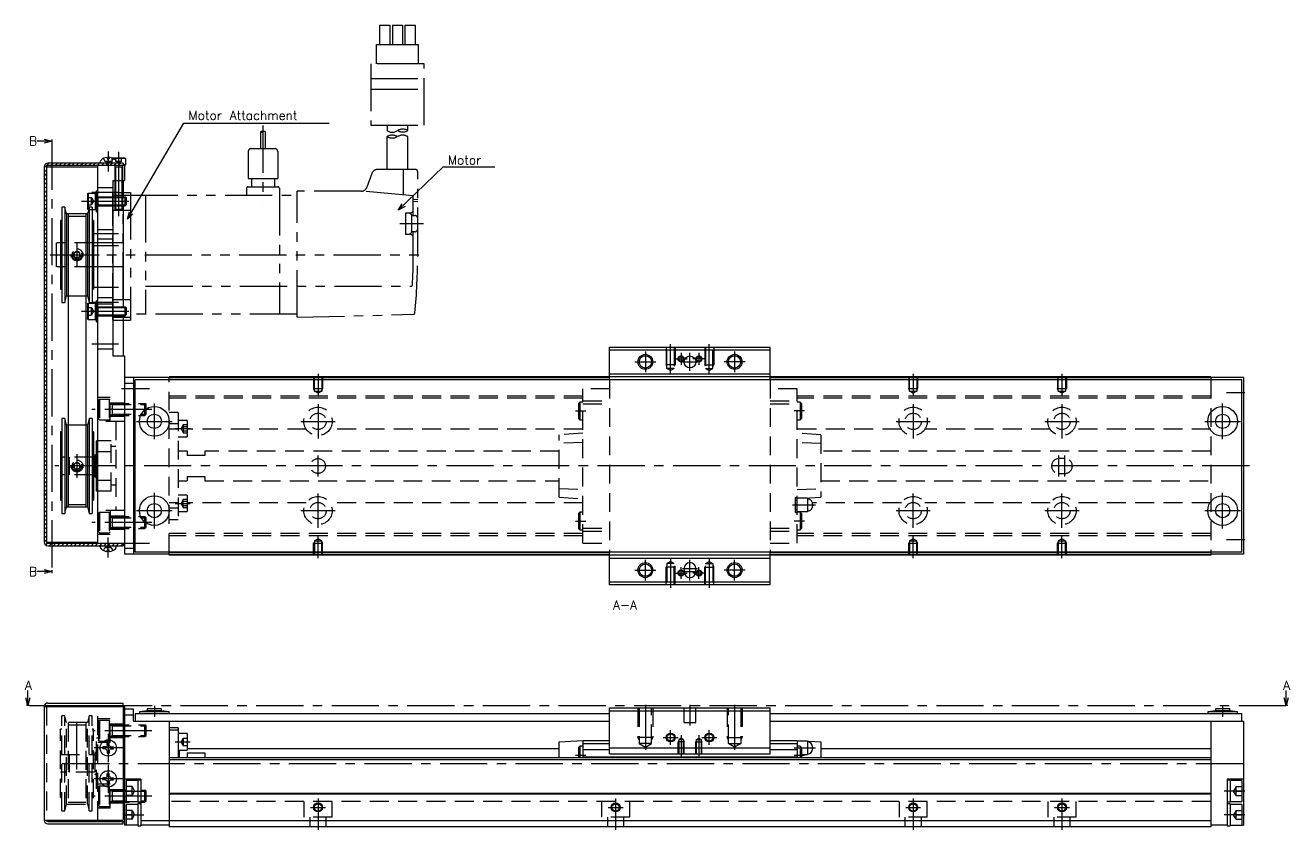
# Model space of a CAD drawing. Extents: x -2 to 671, y -8 to 279.
# Drawn here: x 246.4 to 671.3, y 9 to 279.5 of the extents above; entities that cross this region are included whole.
import ezdxf

# ---------------------------------------------------------------- set-up
doc = ezdxf.new("R2010")
doc.units = 0
doc.header["$LTSCALE"] = 0.5
for name, pattern in [('CENTER', [50.8, 31.75, -6.35, 6.35, -6.35]), ('DASHED', [19.05, 12.7, -6.35]), ('PHANTOM', [63.5, 31.75, -6.35, 6.35, -6.35, 6.35, -6.35])]:
    doc.linetypes.add(name, pattern=pattern)
for name, color, linetype in [('MSM_CENTER', 1, 'CENTER'), ('MSM_CONTINUOUS', 7, 'CONTINUOUS'), ('MSM_DASHED', 4, 'DASHED'), ('MSM_IMAGINARY', 6, 'PHANTOM'), ('MSM_NARROW', 5, 'CONTINUOUS'), ('MSM_PART_NUMBER', 7, 'CONTINUOUS')]:
    doc.layers.add(name, color=color, linetype=linetype)
doc.styles.get("Standard").update_dxf_attribs({"font": 'txt.shx', "height": 3, "bigfont": 'bigfont.shx'})

msp = doc.modelspace()

# ---------------------------------------------------------------- linework, layer by layer
at = {"layer": 'MSM_CENTER'}
for p, q in [((255.26, 240.06), (255.26, 96.3)), ((274.26, 237.06), (274.26, 230.3)), ((277.76, 236.9), (277.76, 215.3)), ((277.76, 223.3), (268.76, 223.3)), ((265.26, 220.3), (282.26, 220.3)), ((277.76, 209.3), (268.76, 209.3)), ((263.76, 206.3), (263.76, 198.3)), ((277.76, 205.3), (268.76, 205.3)), ((256.26, 202.3), (271.26, 202.3)), ((277.76, 191.3), (268.76, 191.3)), ((265.26, 183.3), (282.26, 183.3)), ((277.76, 186.3), (268.76, 186.3)), ((277.76, 172.3), (268.76, 172.3)), ((463.26, 162.39), (463.26, 172.3)), ((476.26, 162.39), (476.26, 172.3)), ((451.26, 166.3), (458.26, 166.3)), ((454.76, 169.8), (454.76, 162.8)), ((464.76, 167.3), (468.76, 167.3)), ((466.76, 169.3), (466.76, 165.3)), ((467.26, 166.3), (472.26, 166.3)), ((469.76, 163.3), (469.76, 169.3)), ((474.76, 167.3), (470.76, 167.3)), ((472.76, 169.3), (472.76, 165.3)), ((488.26, 166.3), (481.26, 166.3)), ((484.76, 169.8), (484.76, 162.8)), ((344.76, 162.3), (344.76, 154.79)), ((544.76, 162.3), (544.76, 154.79)), ((594.76, 162.3), (594.76, 154.79)), ((278.76, 157.3), (288.16, 157.3)), ((650.01, 156), (656.26, 156)), ((288.96, 150.3), (268.76, 150.3)), ((289.76, 140.3), (289.76, 152.3)), ((344.76, 152.05), (344.76, 140.55)), ((431.26, 149.8), (434.76, 149.8)), ((508.26, 149.8), (504.76, 149.8)), ((544.76, 152.05), (544.76, 140.55)), ((594.76, 152.05), (594.76, 140.55)), ((648.76, 140.3), (648.76, 152.3)), ((283.76, 146.3), (295.76, 146.3)), ((339.01, 146.3), (350.51, 146.3)), ((539.01, 146.3), (550.51, 146.3)), ((589.01, 146.3), (600.51, 146.3)), ((642.76, 146.3), (654.76, 146.3)), ((296.76, 143.85), (301.76, 143.85)), ((263.76, 135.3), (263.76, 127.3)), ((344.76, 127.8), (344.76, 134.8)), ((593.76, 127.8), (593.76, 134.8)), ((595.76, 127.8), (595.76, 134.8)), ((657.76, 131.3), (256.26, 131.3)), ((289.76, 110.3), (289.76, 122.3)), ((344.76, 110.55), (344.76, 122.05)), ((544.76, 110.55), (544.76, 122.05)), ((594.76, 110.55), (594.76, 122.05)), ((648.76, 110.3), (648.76, 122.3)), ((283.76, 116.3), (295.76, 116.3)), ((296.76, 118.74), (301.76, 118.74)), ((339.01, 116.3), (350.51, 116.3)), ((504.26, 118.2), (511.96, 118.2)), ((539.01, 116.3), (550.51, 116.3)), ((589.01, 116.3), (600.51, 116.3)), ((642.76, 116.3), (654.76, 116.3)), ((288.96, 112.3), (268.76, 112.3)), ((431.26, 112.8), (434.76, 112.8)), ((508.26, 112.8), (504.76, 112.8)), ((274.26, 100.54), (274.26, 107.3)), ((344.76, 100.3), (344.76, 107.81)), ((544.76, 100.3), (544.76, 107.81)), ((594.76, 100.3), (594.76, 107.81)), ((650.01, 106.6), (656.26, 106.6)), ((278.76, 105.3), (288.16, 105.3)), ((454.76, 92.8), (454.76, 99.8)), ((463.26, 100.21), (463.26, 90.3)), ((469.76, 92.8), (469.76, 99.8)), ((476.26, 100.21), (476.26, 90.3)), ((484.76, 92.8), (484.76, 99.8)), ((451.26, 96.3), (458.26, 96.3)), ((464.76, 95.3), (468.76, 95.3)), ((466.76, 93.3), (466.76, 97.3)), ((467.26, 96.8), (472.26, 96.8)), ((467.26, 95.8), (472.26, 95.8)), ((474.76, 95.3), (470.76, 95.3)), ((472.76, 93.3), (472.76, 97.3)), ((488.26, 96.3), (481.26, 96.3)), ((454.76, 51), (454.76, 35.81)), ((469.76, 51), (469.76, 44)), ((484.76, 51), (484.76, 35.81)), ((247.76, 50.8), (670.12, 50.8)), ((263.76, 29.3), (263.76, 47.05)), ((289.76, 50.6), (289.76, 47)), ((648.76, 50.6), (648.76, 47)), ((463.26, 37.5), (463.26, 42.5)), ((476.26, 37.5), (476.26, 42.5)), ((288.96, 42.3), (268.96, 42.3)), ((274.26, 41.25), (274.26, 31.75)), ((296.76, 38.55), (301.76, 38.55)), ((460.76, 40), (465.76, 40)), ((466.76, 40.76), (466.76, 33.5)), ((472.76, 40.76), (472.76, 33.5)), ((473.76, 40), (478.76, 40)), ((279.01, 36.5), (269.51, 36.5)), ((431.26, 34.1), (434.76, 34.1)), ((504.76, 36.5), (511.96, 36.5)), ((504.76, 34.1), (508.26, 34.1)), ((258.76, 31.3), (657.76, 31.3)), ((274.26, 30.85), (274.26, 21.35)), ((279.01, 26.1), (269.51, 26.1)), ((279.26, 22), (286.26, 22)), ((656.26, 22), (649.26, 22)), ((288.96, 20.3), (268.96, 20.3)), ((344.76, 19.5), (344.76, 9)), ((444.76, 19.5), (444.76, 9)), ((544.76, 19.5), (544.76, 9)), ((594.76, 19.5), (594.76, 9)), ((279.26, 14), (286.26, 14)), ((342.26, 16.5), (347.26, 16.5)), ((442.26, 16.5), (447.26, 16.5)), ((542.26, 16.5), (547.26, 16.5)), ((592.26, 16.5), (597.26, 16.5)), ((656.26, 14), (649.26, 14))]:
    msp.add_line(p, q, dxfattribs=at)
at = {"layer": 'MSM_CONTINUOUS'}
for p, q in [((255.26, 240.56), (250.26, 240.56)), ((252.76, 241.23), (255.26, 240.56)), ((255.26, 240.56), (252.76, 239.89)), ((255.26, 241.06), (255.26, 240.06)), ((273.93, 234.98), (273.95, 234.6)), ((273.95, 234.6), (274.58, 234.6)), ((274.59, 234.98), (274.58, 234.6)), ((275.67, 234.81), (275.76, 234.9)), ((275.76, 234.9), (279.76, 234.9)), ((280.01, 234.65), (275.98, 234.65)), ((279.76, 234.9), (280.01, 234.65)), ((280.01, 234.65), (280.01, 232.55)), ((252.76, 231.9), (252.76, 105.7)), ((253.56, 231.9), (253.56, 105.7)), ((253.56, 231.9), (270.76, 231.9)), ((279.26, 233.1), (253.96, 233.1)), ((279.76, 232.3), (253.96, 232.3)), ((270.76, 105.3), (270.76, 232.3)), ((271.55, 233.5), (271.51, 233.1)), ((276.98, 233.5), (277.01, 233.1)), ((279.26, 233.1), (279.26, 232.3)), ((280.01, 232.55), (279.26, 232.55)), ((279.76, 232.3), (280.01, 232.55)), ((279.76, 232.3), (279.76, 227.3)), ((275.76, 227.3), (275.76, 168.3)), ((275.76, 227.3), (279.76, 227.3)), ((276.46, 227.3), (276.46, 221.8)), ((279.06, 227.3), (279.06, 221.8)), ((279.26, 227.3), (279.26, 221.8)), ((267.26, 222.75), (267.56, 223.05)), ((267.26, 222.75), (267.26, 217.85)), ((267.56, 223.05), (269.96, 223.05)), ((267.56, 223.05), (267.56, 217.55)), ((270.26, 222.75), (269.96, 223.05)), ((269.96, 217.55), (269.96, 223.05)), ((270.26, 216.8), (270.26, 223.8)), ((270.76, 223.8), (270.26, 223.8)), ((275.76, 221.8), (279.99, 221.8)), ((279.99, 218.8), (279.99, 221.8)), ((279.99, 221.8), (280.26, 221.53)), ((280.26, 221.53), (280.26, 219.07)), ((259.66, 218.3), (258.62, 218.3)), ((258.62, 218.3), (258.62, 186.3)), ((260.26, 216.05), (259.66, 218.3)), ((259.66, 218.3), (259.66, 186.3)), ((267.86, 218.3), (267.26, 216.05)), ((267.56, 217.55), (267.26, 217.85)), ((267.56, 217.55), (267.66, 217.55)), ((267.86, 218.3), (267.86, 186.3)), ((268.9, 218.3), (267.86, 218.3)), ((268.9, 218.3), (268.9, 186.3)), ((268.9, 217.55), (269.96, 217.55)), ((270.26, 217.85), (269.96, 217.55)), ((270.26, 216.8), (270.76, 216.8)), ((275.76, 218.8), (279.99, 218.8)), ((276.46, 218.8), (276.46, 217.54)), ((279.06, 217.54), (276.46, 217.54)), ((276.7, 217.3), (276.46, 217.54)), ((278.82, 217.3), (276.7, 217.3)), ((278.82, 217.3), (279.06, 217.54)), ((279.06, 218.8), (279.06, 217.54)), ((279.26, 218.8), (279.26, 184.8)), ((280.26, 219.07), (279.99, 218.8)), ((258.26, 213.8), (258.26, 190.8)), ((258.62, 213.8), (258.26, 213.8)), ((260.26, 216.05), (260.26, 188.55)), ((267.26, 216.05), (260.26, 216.05)), ((260.76, 216.05), (260.76, 117.55)), ((266.76, 216.05), (266.76, 117.55)), ((267.26, 216.05), (267.26, 188.55)), ((269.26, 213.8), (268.9, 213.8)), ((269.26, 213.8), (269.26, 190.8)), ((258.26, 190.8), (258.62, 190.8)), ((259.66, 186.3), (260.26, 188.55)), ((260.26, 188.55), (260.76, 188.55)), ((266.76, 188.55), (267.26, 188.55)), ((267.26, 188.55), (267.86, 186.3)), ((268.9, 190.8), (269.26, 190.8)), ((258.62, 186.3), (259.66, 186.3)), ((267.26, 185.75), (267.56, 186.05)), ((267.26, 185.75), (267.26, 180.85)), ((267.56, 186.05), (267.56, 180.55)), ((267.56, 186.05), (269.96, 186.05)), ((267.86, 186.3), (268.9, 186.3)), ((270.26, 185.75), (269.96, 186.05)), ((269.96, 180.55), (269.96, 186.05)), ((270.76, 186.8), (270.26, 186.8)), ((270.26, 179.8), (270.26, 186.8)), ((275.76, 184.8), (279.99, 184.8)), ((279.99, 181.8), (279.99, 184.8)), ((279.99, 184.8), (280.26, 184.53)), ((280.26, 184.53), (280.26, 182.07)), ((267.56, 180.55), (267.26, 180.85)), ((267.56, 180.55), (269.96, 180.55)), ((270.26, 180.85), (269.96, 180.55)), ((270.26, 179.8), (270.76, 179.8)), ((275.76, 181.8), (279.99, 181.8)), ((279.26, 181.8), (279.26, 168.3)), ((280.26, 182.07), (279.99, 181.8)), ((442.76, 171.3), (496.76, 171.3)), ((442.76, 160.3), (442.76, 171.3)), ((442.76, 170.3), (496.76, 170.3)), ((496.76, 160.3), (496.76, 171.3)), ((275.76, 168.3), (279.76, 168.3)), ((279.76, 168.3), (279.76, 101.6)), ((442.76, 162.3), (496.76, 162.3)), ((294.76, 161), (279.76, 161)), ((282.76, 159), (279.76, 159)), ((282.76, 161), (282.76, 101.6)), ((283.26, 102.3), (283.26, 160.3)), ((655.26, 160.3), (283.26, 160.3)), ((294.76, 160.3), (294.76, 161.3)), ((644.76, 161.3), (294.76, 161.3)), ((442.76, 161.1), (294.76, 161.1)), ((442.76, 160.4), (294.76, 160.4)), ((644.76, 161.1), (496.76, 161.1)), ((644.76, 160.4), (496.76, 160.4)), ((644.76, 161.3), (644.76, 160.3)), ((655.76, 161), (644.76, 161)), ((655.26, 102.3), (655.26, 160.3)), ((655.76, 161), (655.76, 101.6)), ((259.66, 147.3), (258.62, 147.3)), ((258.62, 147.3), (258.62, 115.3)), ((260.26, 145.05), (259.66, 147.3)), ((259.66, 147.3), (259.66, 115.3)), ((260.26, 145.05), (260.26, 117.55)), ((260.76, 145.05), (260.26, 145.05)), ((267.26, 145.05), (266.76, 145.05)), ((267.86, 147.3), (267.26, 145.05)), ((267.26, 145.05), (267.26, 117.55)), ((267.86, 147.3), (267.86, 115.3)), ((268.9, 147.3), (267.86, 147.3)), ((268.9, 147.3), (268.9, 115.3)), ((258.26, 142.8), (258.26, 119.8)), ((258.62, 142.8), (258.26, 142.8)), ((269.26, 142.8), (268.9, 142.8)), ((269.26, 142.8), (269.26, 119.8)), ((270.26, 122.8), (270.26, 139.8)), ((270.76, 139.8), (270.26, 139.8)), ((270.26, 136.12), (270.76, 136.12)), ((269.26, 134.3), (269.76, 134.3)), ((270.26, 135.3), (269.76, 134.8)), ((269.76, 134.8), (269.76, 127.8)), ((269.76, 128.3), (269.26, 128.3)), ((269.76, 127.8), (270.26, 127.3)), ((270.26, 126.48), (270.76, 126.48)), ((258.26, 119.8), (258.62, 119.8)), ((268.9, 119.8), (269.26, 119.8)), ((270.76, 122.8), (270.26, 122.8)), ((258.62, 115.3), (259.66, 115.3)), ((259.66, 115.3), (260.26, 117.55)), ((260.26, 117.55), (267.26, 117.55)), ((267.26, 117.55), (267.86, 115.3)), ((267.86, 115.3), (268.9, 115.3)), ((253.56, 105.7), (270.76, 105.7)), ((253.96, 105.3), (279.76, 105.3)), ((253.96, 104.5), (279.26, 104.5)), ((271.55, 104.1), (271.51, 104.5)), ((273.93, 102.62), (273.95, 103)), ((274.58, 103), (273.95, 103)), ((274.59, 102.62), (274.58, 103)), ((276.98, 104.1), (277.01, 104.5)), ((279.26, 105.3), (279.26, 104.5)), ((282.76, 103.6), (279.76, 103.6)), ((655.26, 102.3), (283.26, 102.3)), ((294.76, 101.3), (294.76, 102.3)), ((442.76, 102.2), (294.76, 102.2)), ((442.76, 91.3), (442.76, 102.3)), ((496.76, 91.3), (496.76, 102.3)), ((644.76, 102.2), (496.76, 102.2)), ((644.76, 102.3), (644.76, 101.3)), ((294.76, 101.6), (279.76, 101.6)), ((442.76, 101.5), (294.76, 101.5)), ((644.76, 101.3), (294.76, 101.3)), ((442.76, 100.3), (496.76, 100.3)), ((644.76, 101.5), (496.76, 101.5)), ((655.76, 101.6), (644.76, 101.6)), ((255.26, 95.8), (250.26, 95.8)), ((252.76, 96.47), (255.26, 95.8)), ((255.26, 95.8), (252.76, 95.13)), ((255.26, 96.3), (255.26, 95.3)), ((467.76, 96.8), (467.76, 95.8)), ((471.76, 95.8), (471.76, 96.8)), ((442.76, 92.3), (496.76, 92.3)), ((496.76, 91.3), (442.76, 91.3)), ((247.26, 50.8), (247.26, 55.8)), ((670.12, 50.8), (670.12, 55.8)), ((247.26, 50.8), (246.59, 53.3)), ((247.93, 53.3), (247.26, 50.8)), ((253.96, 51.6), (279.26, 51.6)), ((279.26, 50.8), (279.26, 51.6)), ((670.12, 50.8), (669.45, 53.3)), ((670.79, 53.3), (670.12, 50.8)), ((247.76, 50.8), (246.76, 50.8)), ((252.76, 50.4), (279.26, 50.4)), ((252.76, 50.4), (252.76, 12.2)), ((253.96, 50.8), (279.76, 50.8)), ((270.76, 50.4), (270.76, 50.8)), ((279.26, 50.4), (279.26, 12.2)), ((279.76, 50.8), (279.76, 10.5)), ((282.76, 49.5), (279.76, 49.5)), ((282.76, 47.5), (279.76, 47.5)), ((282.76, 45.5), (282.76, 49.5)), ((283.26, 48), (283.26, 45.5)), ((442.76, 48), (283.26, 48)), ((287.36, 49), (284.76, 48.6)), ((284.76, 48.6), (284.76, 48)), ((294.76, 48.6), (284.76, 48.6)), ((287.36, 49.6), (287.36, 49)), ((292.16, 49.6), (287.36, 49.6)), ((292.16, 49), (287.36, 49)), ((292.16, 49), (292.16, 49.6)), ((294.76, 48.6), (292.16, 49)), ((294.76, 48), (294.76, 48.6)), ((442.76, 34.5), (442.76, 50)), ((442.76, 50), (496.76, 50)), ((442.76, 49), (496.76, 49)), ((496.76, 34.5), (496.76, 50)), ((655.26, 48), (496.76, 48)), ((646.36, 49), (643.76, 48.6)), ((643.76, 48.6), (643.76, 48)), ((653.76, 48.6), (643.76, 48.6)), ((646.36, 49.6), (646.36, 49)), ((651.16, 49.6), (646.36, 49.6)), ((651.16, 49), (646.36, 49)), ((651.16, 49), (651.16, 49.6)), ((653.76, 48.6), (651.16, 49)), ((653.76, 48), (653.76, 48.6)), ((655.26, 45.5), (655.26, 48)), ((670.62, 50.8), (669.62, 50.8)), ((282.76, 45.5), (442.76, 45.5)), ((294.76, 45.5), (294.76, 10)), ((297.76, 43.3), (294.76, 43.3)), ((297.76, 43.3), (297.76, 33.2)), ((496.76, 45.5), (655.76, 45.5)), ((644.76, 45.5), (644.76, 10)), ((655.76, 45.5), (655.76, 10.5)), ((273.93, 37.42), (273.95, 38.27)), ((274.59, 37.42), (274.58, 38.27)), ((297.76, 42.45), (294.76, 42.45)), ((300.76, 41.3), (297.76, 41.3)), ((300.76, 41.3), (300.76, 35.8)), ((425.76, 38.5), (433.76, 39)), ((425.76, 33.2), (425.76, 38.5)), ((433.76, 39), (442.76, 39)), ((433.76, 39), (433.76, 33.2)), ((496.76, 39), (505.76, 39)), ((505.76, 39), (513.76, 38.5)), ((505.76, 39), (505.76, 33.2)), ((509.21, 38.75), (505.76, 38.75)), ((509.21, 38.75), (509.21, 34.25)), ((513.76, 38.5), (513.76, 33.2)), ((273.34, 36.83), (272.49, 36.82)), ((273.34, 36.17), (272.49, 36.18)), ((273.34, 36.83), (273.74, 37.02)), ((273.34, 36.17), (273.74, 35.98)), ((273.93, 37.42), (273.74, 37.02)), ((273.93, 35.58), (273.74, 35.98)), ((273.93, 35.58), (273.95, 34.73)), ((274.59, 35.58), (274.58, 34.73)), ((274.59, 37.42), (274.78, 37.02)), ((274.59, 35.58), (274.78, 35.98)), ((275.19, 36.83), (274.78, 37.02)), ((275.19, 36.17), (274.78, 35.98)), ((275.19, 36.83), (276.03, 36.82)), ((275.19, 36.17), (276.03, 36.18)), ((297.76, 35.8), (300.76, 35.8)), ((298.26, 33.2), (298.26, 35.8)), ((300.76, 36.3), (425.76, 36.3)), ((300.76, 34.87), (306.76, 34.87)), ((300.76, 34.87), (300.76, 33.2)), ((306.76, 34.87), (306.76, 33.2)), ((432.76, 37.1), (432.26, 36.6)), ((432.26, 36.6), (432.26, 33.2)), ((433.76, 37.1), (432.76, 37.1)), ((432.76, 37.1), (432.76, 33.2)), ((433.76, 38), (442.76, 38)), ((433.76, 36), (442.76, 36)), ((442.76, 36.5), (496.76, 36.5)), ((442.76, 34.5), (496.76, 34.5)), ((496.76, 38), (505.76, 38)), ((496.76, 36), (505.76, 36)), ((506.76, 37.1), (505.76, 37.1)), ((507.26, 36.6), (506.76, 37.1)), ((506.76, 37.1), (506.76, 33.2)), ((507.26, 36.6), (507.26, 33.2)), ((507.26, 34.25), (509.21, 34.25)), ((510.96, 36.8), (510.96, 36.2)), ((513.76, 36.3), (644.76, 36.3)), ((644.76, 33.2), (294.76, 33.2)), ((644.76, 32.5), (294.76, 32.5)), ((433.76, 33.5), (505.76, 33.5)), ((273.34, 26.43), (272.49, 26.42)), ((273.34, 25.77), (272.49, 25.78)), ((273.34, 26.43), (273.74, 26.62)), ((273.34, 25.77), (273.74, 25.58)), ((273.93, 27.02), (273.74, 26.62)), ((273.93, 25.18), (273.74, 25.58)), ((273.93, 27.02), (273.95, 27.87)), ((274.59, 27.02), (274.58, 27.87)), ((274.59, 27.02), (274.78, 26.62)), ((274.59, 25.18), (274.78, 25.58)), ((275.19, 26.43), (274.78, 26.62)), ((275.19, 25.77), (274.78, 25.58)), ((275.19, 26.43), (276.03, 26.42)), ((275.19, 25.77), (276.03, 25.78)), ((285.26, 26), (279.76, 26)), ((284.26, 25.5), (280.26, 25.5)), ((280.26, 25.5), (280.26, 18.5)), ((285.26, 25.65), (284.26, 25.65)), ((284.26, 25.65), (284.26, 18.35)), ((285.26, 26), (285.26, 10.35)), ((655.76, 26), (650.26, 26)), ((650.26, 26), (650.26, 10.35)), ((651.26, 25.65), (650.26, 25.65)), ((651.26, 25.65), (651.26, 18.35)), ((655.26, 25.5), (651.26, 25.5)), ((655.26, 25.5), (655.26, 18.5)), ((273.93, 25.18), (273.95, 24.33)), ((274.59, 25.18), (274.58, 24.33)), ((280.26, 18.5), (284.26, 18.5)), ((284.26, 17.5), (280.26, 17.5)), ((280.26, 17.5), (280.26, 10.5)), ((284.26, 18.35), (285.26, 18.35)), ((285.26, 17.65), (284.26, 17.65)), ((284.26, 17.65), (284.26, 10.35)), ((644.76, 21.2), (294.76, 21.2)), ((644.76, 21), (294.76, 21)), ((650.26, 18.35), (651.26, 18.35)), ((651.26, 17.65), (650.26, 17.65)), ((651.26, 18.5), (655.26, 18.5)), ((651.26, 17.65), (651.26, 10.35)), ((655.26, 17.5), (651.26, 17.5)), ((655.26, 17.5), (655.26, 10.5)), ((252.76, 12.2), (279.26, 12.2)), ((253.96, 11.8), (279.76, 11.8)), ((253.96, 11), (279.26, 11)), ((270.76, 11.8), (270.76, 12.2)), ((279.26, 11), (279.26, 11.8)), ((284.26, 10.5), (279.76, 10.5)), ((284.26, 10.35), (285.26, 10.35)), ((644.76, 12), (285.26, 12)), ((294.76, 10.5), (285.26, 10.5)), ((644.76, 10), (294.76, 10)), ((650.26, 10.5), (644.76, 10.5)), ((650.26, 10.35), (651.26, 10.35)), ((651.26, 10.5), (655.76, 10.5))]:
    msp.add_line(p, q, dxfattribs=at)
for centre, radius in [((454.76, 166.3), 2.07), ((469.76, 166.3), 2), ((484.76, 166.3), 2.07), ((289.76, 146.3), 5), ((648.76, 146.3), 5), ((289.76, 146.3), 2.4), ((648.76, 146.3), 2.4), ((289.76, 116.3), 5), ((648.76, 116.3), 5), ((289.76, 116.3), 2.4), ((648.76, 116.3), 2.4), ((454.76, 96.3), 2.07), ((484.76, 96.3), 2.07), ((274.26, 36.5), 2.75), ((463.26, 40), 1.23), ((476.26, 40), 1.23), ((274.26, 26.1), 2.75), ((344.76, 16.5), 1.23), ((444.76, 16.5), 1.23), ((544.76, 16.5), 1.23), ((594.76, 16.5), 1.23)]:
    msp.add_circle(centre, radius, dxfattribs=at)
for centre, radius, start, end in [((272.54, 233.42), 1, 133.4267, 175), ((274.26, 231.6), 3.5, 98.5396, 133.4267), ((273.73, 234.78), 0.284, 44.1872, 87.0617), ((274.8, 234.78), 0.284, 92.9383, 135.8128), ((274.26, 231.6), 3.5, 46.5733, 81.4604), ((275.98, 233.42), 1, 5, 46.5733), ((253.96, 231.9), 1.2, 90, 180), ((253.96, 231.9), 0.4, 90, 180), ((253.96, 105.7), 1.2, 180, 270), ((253.96, 105.7), 0.4, 180, 270), ((272.54, 104.18), 1, 185, 226.5733), ((274.26, 106), 3.5, 226.5733, 261.4604), ((273.73, 102.82), 0.284, 272.9383, 315.8128), ((274.8, 102.82), 0.284, 224.1872, 267.0617), ((274.26, 106), 3.5, 278.5396, 313.4267), ((275.98, 104.18), 1, 313.4267, 355), ((469.76, 96.8), 2, 0, 180), ((469.76, 95.8), 2, 180, 0), ((253.96, 50.4), 1.2, 90, 180), ((253.96, 50.4), 0.4, 90, 180), ((274.26, 36.5), 1.8, 79.8876, 100.1124), ((509.21, 36.8), 1.75, 0, 90), ((274.26, 36.5), 1.8, 169.8876, 190.1124), ((274.26, 36.5), 1.8, 259.8876, 280.1124), ((274.26, 36.5), 1.8, 349.8876, 10.1124), ((509.21, 36.2), 1.75, 270, 0), ((274.26, 26.1), 1.8, 169.8876, 190.1124), ((274.26, 26.1), 1.8, 79.8876, 100.1124), ((274.26, 26.1), 1.8, 349.8876, 10.1124), ((274.26, 26.1), 1.8, 259.8876, 280.1124), ((253.96, 12.2), 1.2, 180, 270), ((253.96, 12.2), 0.4, 180, 270)]:
    msp.add_arc(centre, radius, start, end, dxfattribs=at)
at = {"layer": 'MSM_DASHED'}
for p, q in [((272.65, 234.71), (273.12, 233.77)), ((274.26, 233.17), (273.12, 233.77)), ((273.12, 233.77), (275.41, 233.77)), ((274.26, 233.17), (275.41, 233.77)), ((275.87, 234.71), (275.41, 233.77)), ((275.51, 234.65), (275.67, 234.81)), ((275.51, 234.65), (275.51, 233.1)), ((275.98, 234.65), (275.51, 234.65)), ((276.76, 233.8), (276.76, 234.9)), ((276.76, 233.8), (278.76, 233.8)), ((277.76, 233.22), (276.76, 233.8)), ((277.76, 234.9), (277.76, 233.8)), ((278.76, 233.8), (277.76, 233.22)), ((278.76, 233.8), (278.76, 234.9)), ((276.46, 232.2), (276.46, 227.3)), ((279.06, 231.81), (276.46, 231.81)), ((276.7, 231.81), (276.7, 227.3)), ((278.82, 231.81), (278.82, 227.3)), ((279.06, 232.2), (279.06, 227.3)), ((267.26, 221.55), (268.56, 221.55)), ((268.56, 221.55), (268.56, 219.05)), ((268.56, 221.55), (269.28, 220.3)), ((270.76, 224.9), (275.76, 224.9)), ((270.76, 221.8), (275.76, 221.8)), ((270.76, 221.55), (270.8, 221.53)), ((270.8, 221.8), (270.8, 218.8)), ((270.8, 221.53), (275.76, 221.53)), ((267.26, 220.3), (268.56, 220.3)), ((267.26, 219.05), (268.56, 219.05)), ((267.66, 217.55), (268.9, 217.55)), ((269.28, 220.3), (268.56, 219.05)), ((270.76, 219.05), (270.8, 219.07)), ((270.76, 218.8), (275.76, 218.8)), ((270.8, 219.07), (275.76, 219.07)), ((260.76, 215.29), (266.76, 215.29)), ((270.76, 210.8), (275.76, 210.8)), ((269.26, 206.3), (258.26, 206.3)), ((270.76, 207.7), (275.76, 207.7)), ((263.76, 203.45), (262.76, 202.88)), ((262.76, 202.88), (262.76, 201.72)), ((262.76, 201.72), (263.76, 201.15)), ((264.76, 202.88), (263.76, 203.45)), ((263.76, 201.15), (264.76, 201.72)), ((264.76, 201.72), (264.76, 202.88)), ((269.26, 198.3), (258.26, 198.3)), ((260.76, 188.55), (266.76, 188.55)), ((270.76, 187.9), (275.76, 187.9)), ((267.26, 184.55), (268.56, 184.55)), ((267.26, 183.3), (268.56, 183.3)), ((268.56, 184.55), (268.56, 182.05)), ((268.56, 184.55), (269.28, 183.3)), ((269.28, 183.3), (268.56, 182.05)), ((270.76, 185.8), (275.76, 185.8)), ((270.76, 184.8), (275.76, 184.8)), ((270.76, 184.55), (270.8, 184.53)), ((270.8, 184.8), (270.8, 181.8)), ((270.8, 184.53), (275.76, 184.53)), ((267.26, 182.05), (268.56, 182.05)), ((270.76, 182.05), (270.8, 182.07)), ((270.76, 181.8), (275.76, 181.8)), ((270.8, 182.07), (275.76, 182.07)), ((270.76, 170.7), (275.76, 170.7)), ((461.76, 171.3), (461.76, 165.3)), ((462.03, 164.1), (462.03, 171.3)), ((464.49, 171.3), (464.49, 164.1)), ((464.76, 171.3), (464.76, 165.3)), ((474.76, 171.3), (474.76, 165.3)), ((475.03, 171.3), (475.03, 164.1)), ((477.49, 164.1), (477.49, 171.3)), ((477.76, 171.3), (477.76, 165.3)), ((464.76, 165.3), (461.76, 165.3)), ((462.03, 164.83), (461.76, 165.3)), ((464.49, 164.1), (462.03, 164.1)), ((463.26, 163.39), (462.03, 164.1)), ((464.49, 164.1), (463.26, 163.39)), ((464.49, 164.83), (464.76, 165.3)), ((474.76, 165.3), (477.76, 165.3)), ((475.03, 164.83), (474.76, 165.3)), ((475.03, 164.1), (477.49, 164.1)), ((475.03, 164.1), (476.26, 163.39)), ((476.26, 163.39), (477.49, 164.1)), ((477.49, 164.83), (477.76, 165.3)), ((294.76, 102.3), (294.76, 160.3)), ((343.26, 161.3), (343.26, 157.3)), ((343.53, 156.83), (343.26, 157.3)), ((343.26, 157.3), (346.26, 157.3)), ((343.53, 156.5), (343.53, 161.3)), ((345.99, 161.3), (345.99, 156.5)), ((345.99, 156.83), (346.26, 157.3)), ((346.26, 161.3), (346.26, 157.3)), ((442.76, 160.3), (442.76, 102.3)), ((496.76, 160.3), (496.76, 102.3)), ((543.26, 161.3), (543.26, 157.3)), ((543.53, 156.83), (543.26, 157.3)), ((543.26, 157.3), (546.26, 157.3)), ((543.53, 156.5), (543.53, 161.3)), ((545.99, 161.3), (545.99, 156.5)), ((545.99, 156.83), (546.26, 157.3)), ((546.26, 161.3), (546.26, 157.3)), ((593.26, 161.3), (593.26, 157.3)), ((593.53, 156.83), (593.26, 157.3)), ((593.26, 157.3), (596.26, 157.3)), ((593.53, 156.5), (593.53, 161.3)), ((595.99, 161.3), (595.99, 156.5)), ((595.99, 156.83), (596.26, 157.3)), ((596.26, 161.3), (596.26, 157.3)), ((644.76, 160.3), (644.76, 102.3)), ((274.96, 154.3), (270.76, 154.3)), ((270.96, 153.4), (271.36, 153.8)), ((270.96, 153.4), (270.96, 147.2)), ((271.36, 153.8), (271.36, 146.8)), ((271.36, 153.8), (274.56, 153.8)), ((274.56, 153.8), (274.56, 146.8)), ((274.96, 153.4), (274.56, 153.8)), ((274.96, 146.3), (274.96, 154.3)), ((433.76, 154.75), (294.76, 154.75)), ((433.76, 154.05), (294.76, 154.05)), ((343.53, 156.5), (345.99, 156.5)), ((344.76, 155.79), (343.53, 156.5)), ((345.99, 156.5), (344.76, 155.79)), ((442.76, 157.2), (433.76, 157.2)), ((433.76, 105.4), (433.76, 157.2)), ((433.76, 153.25), (442.76, 153.25)), ((505.76, 157.2), (496.76, 157.2)), ((496.76, 153.25), (505.76, 153.25)), ((505.76, 105.4), (505.76, 157.2)), ((644.76, 154.75), (505.76, 154.75)), ((644.76, 154.05), (505.76, 154.05)), ((543.53, 156.5), (545.99, 156.5)), ((544.76, 155.79), (543.53, 156.5)), ((545.99, 156.5), (544.76, 155.79)), ((593.53, 156.5), (595.99, 156.5)), ((594.76, 155.79), (593.53, 156.5)), ((595.99, 156.5), (594.76, 155.79)), ((274.96, 152.55), (279.76, 152.55)), ((274.96, 152.3), (286.58, 152.3)), ((274.96, 152.3), (275.62, 151.92)), ((275.62, 152.3), (275.62, 148.3)), ((275.62, 151.92), (286.96, 151.92)), ((286.58, 148.3), (286.58, 152.3)), ((286.96, 151.92), (286.58, 152.3)), ((286.96, 148.68), (286.96, 151.92)), ((297.76, 149.3), (294.76, 149.3)), ((297.76, 149.3), (297.76, 113.3)), ((432.76, 152.8), (432.26, 152.3)), ((432.26, 152.3), (432.26, 147.3)), ((432.76, 152.8), (432.76, 146.8)), ((433.76, 152.8), (432.76, 152.8)), ((433.76, 152.25), (442.76, 152.25)), ((496.76, 152.25), (505.76, 152.25)), ((506.76, 152.8), (505.76, 152.8)), ((506.76, 152.8), (506.76, 146.8)), ((507.26, 152.3), (506.76, 152.8)), ((507.26, 152.3), (507.26, 147.3)), ((266.76, 145.05), (260.76, 145.05)), ((279.76, 146.3), (270.76, 146.3)), ((271.36, 146.8), (270.96, 147.2)), ((271.36, 146.8), (274.56, 146.8)), ((274.56, 146.8), (274.96, 147.2)), ((274.96, 148.3), (275.62, 148.68)), ((274.96, 148.3), (286.58, 148.3)), ((274.96, 148.05), (279.76, 148.05)), ((275.62, 148.68), (286.96, 148.68)), ((276.76, 146.3), (276.76, 116.3)), ((286.58, 148.3), (286.96, 148.68)), ((297.76, 145.43), (294.76, 145.43)), ((300.76, 146.6), (297.76, 146.6)), ((299.46, 145.1), (298.74, 143.85)), ((299.46, 145.3), (300.76, 145.3)), ((299.46, 145.3), (299.46, 142.41)), ((299.46, 144.58), (300.76, 144.58)), ((300.76, 146.6), (300.76, 141.1)), ((432.26, 147.3), (432.76, 146.8)), ((432.76, 146.8), (433.76, 146.8)), ((505.76, 146.8), (506.76, 146.8)), ((506.76, 146.8), (507.26, 147.3)), ((297.76, 143.68), (294.76, 143.68)), ((297.76, 141.1), (300.76, 141.1)), ((299.46, 142.6), (298.74, 143.85)), ((299.46, 143.13), (300.76, 143.13)), ((299.46, 142.41), (300.76, 142.41)), ((340.81, 143.66), (300.76, 143.66)), ((433.76, 143.66), (348.71, 143.66)), ((433.76, 142.3), (425.76, 141.77)), ((425.76, 120.83), (425.76, 141.77)), ((540.81, 143.66), (505.76, 143.66)), ((513.76, 141.77), (505.76, 142.3)), ((513.76, 141.77), (513.76, 120.83)), ((590.81, 143.66), (548.71, 143.66)), ((644.76, 143.66), (598.71, 143.66)), ((275.26, 139.8), (270.76, 139.8)), ((270.76, 136.12), (275.26, 136.12)), ((275.26, 122.8), (275.26, 139.8)), ((276.76, 137.8), (275.26, 137.8)), ((300.76, 136.3), (297.76, 136.3)), ((300.76, 136.3), (300.76, 134.8)), ((306.76, 136.3), (306.76, 134.8)), ((425.76, 136.3), (306.76, 136.3)), ((433.76, 139.16), (425.76, 138.9)), ((513.76, 138.9), (505.76, 139.16)), ((644.76, 136.3), (513.76, 136.3)), ((269.26, 134.3), (258.26, 134.3)), ((261.26, 134.3), (260.76, 133.8)), ((261.26, 128.3), (261.26, 134.3)), ((263.76, 132.45), (262.76, 131.88)), ((262.76, 131.88), (262.76, 130.72)), ((264.76, 131.88), (263.76, 132.45)), ((264.76, 130.72), (264.76, 131.88)), ((306.76, 134.8), (300.76, 134.8)), ((595.76, 133.8), (593.76, 133.8)), ((269.26, 128.3), (258.26, 128.3)), ((260.76, 128.8), (261.26, 128.3)), ((262.76, 130.72), (263.76, 130.15)), ((263.76, 130.15), (264.76, 130.72)), ((300.76, 127.8), (306.76, 127.8)), ((300.76, 127.8), (300.76, 126.3)), ((306.76, 127.8), (306.76, 126.3)), ((593.76, 128.8), (595.76, 128.8)), ((270.76, 126.48), (275.26, 126.48)), ((276.76, 124.8), (275.26, 124.8)), ((297.76, 126.3), (300.76, 126.3)), ((306.76, 126.3), (425.76, 126.3)), ((425.76, 123.7), (433.76, 123.44)), ((505.76, 123.44), (513.76, 123.7)), ((513.76, 126.3), (644.76, 126.3)), ((275.26, 122.8), (270.76, 122.8)), ((300.76, 121.49), (297.76, 121.49)), ((299.46, 119.99), (298.74, 118.74)), ((299.46, 120.19), (300.76, 120.19)), ((299.46, 117.3), (299.46, 120.19)), ((299.46, 119.47), (300.76, 119.47)), ((300.76, 121.49), (300.76, 115.99)), ((425.76, 120.83), (433.76, 120.3)), ((505.26, 120.7), (505.76, 120.7)), ((505.26, 115.7), (505.26, 120.7)), ((505.76, 119.7), (505.26, 119.7)), ((509.21, 120.45), (505.76, 120.45)), ((508.02, 120.45), (513.76, 120.83)), ((509.21, 120.45), (509.21, 115.95)), ((260.76, 118.31), (266.76, 118.31)), ((279.76, 116.3), (270.76, 116.3)), ((270.96, 115.4), (271.36, 115.8)), ((270.96, 115.4), (270.96, 109.2)), ((271.36, 115.8), (274.56, 115.8)), ((271.36, 115.8), (271.36, 108.8)), ((274.96, 115.4), (274.56, 115.8)), ((274.56, 115.8), (274.56, 108.8)), ((274.96, 116.3), (274.96, 108.3)), ((297.76, 118.92), (294.76, 118.92)), ((297.76, 117.17), (294.76, 117.17)), ((297.76, 115.99), (300.76, 115.99)), ((299.46, 117.49), (298.74, 118.74)), ((299.46, 118.02), (300.76, 118.02)), ((299.46, 117.3), (300.76, 117.3)), ((340.81, 118.94), (300.76, 118.94)), ((433.76, 118.94), (348.71, 118.94)), ((432.76, 115.8), (432.26, 115.3)), ((432.26, 115.3), (432.26, 110.3)), ((433.76, 115.8), (432.76, 115.8)), ((432.76, 115.8), (432.76, 109.8)), ((505.26, 116.7), (505.76, 116.7)), ((505.26, 115.7), (505.76, 115.7)), ((505.76, 115.95), (509.21, 115.95)), ((506.76, 115.8), (505.76, 115.8)), ((507.26, 115.3), (506.76, 115.8)), ((506.76, 115.8), (506.76, 109.8)), ((507.26, 115.3), (507.26, 110.3)), ((540.81, 118.94), (510.9, 118.94)), ((510.96, 118.5), (510.96, 117.9)), ((590.81, 118.94), (548.71, 118.94)), ((644.76, 118.94), (598.71, 118.94)), ((274.96, 114.55), (279.76, 114.55)), ((274.96, 114.3), (286.58, 114.3)), ((274.96, 114.3), (275.62, 113.92)), ((274.96, 110.3), (275.62, 110.68)), ((275.62, 114.3), (275.62, 110.3)), ((275.62, 113.92), (286.96, 113.92)), ((275.62, 110.68), (286.96, 110.68)), ((286.58, 110.3), (286.58, 114.3)), ((286.96, 113.92), (286.58, 114.3)), ((286.58, 110.3), (286.96, 110.68)), ((286.96, 110.68), (286.96, 113.92)), ((294.76, 113.3), (297.76, 113.3)), ((274.96, 108.3), (270.76, 108.3)), ((271.36, 108.8), (270.96, 109.2)), ((271.36, 108.8), (274.56, 108.8)), ((274.56, 108.8), (274.96, 109.2)), ((274.96, 110.3), (286.58, 110.3)), ((274.96, 110.05), (279.76, 110.05)), ((433.76, 108.55), (294.76, 108.55)), ((433.76, 107.85), (294.76, 107.85)), ((344.76, 106.81), (343.53, 106.1)), ((345.99, 106.1), (344.76, 106.81)), ((432.26, 110.3), (432.76, 109.8)), ((432.76, 109.8), (433.76, 109.8)), ((433.76, 110.35), (442.76, 110.35)), ((433.76, 109.35), (442.76, 109.35)), ((496.76, 110.35), (505.76, 110.35)), ((496.76, 109.35), (505.76, 109.35)), ((505.76, 109.8), (506.76, 109.8)), ((644.76, 108.55), (505.76, 108.55)), ((644.76, 107.85), (505.76, 107.85)), ((506.76, 109.8), (507.26, 110.3)), ((544.76, 106.81), (543.53, 106.1)), ((545.99, 106.1), (544.76, 106.81)), ((594.76, 106.81), (593.53, 106.1)), ((595.99, 106.1), (594.76, 106.81)), ((272.65, 102.89), (273.12, 103.83)), ((274.26, 104.43), (273.12, 103.83)), ((275.41, 103.83), (273.12, 103.83)), ((274.26, 104.43), (275.41, 103.83)), ((275.87, 102.89), (275.41, 103.83)), ((343.53, 105.77), (343.26, 105.3)), ((343.26, 101.3), (343.26, 105.3)), ((343.26, 105.3), (346.26, 105.3)), ((343.53, 106.1), (343.53, 101.3)), ((343.53, 106.1), (345.99, 106.1)), ((345.99, 101.3), (345.99, 106.1)), ((345.99, 105.77), (346.26, 105.3)), ((346.26, 101.3), (346.26, 105.3)), ((433.76, 105.4), (442.76, 105.4)), ((496.76, 105.4), (505.76, 105.4)), ((543.53, 105.77), (543.26, 105.3)), ((543.26, 101.3), (543.26, 105.3)), ((543.26, 105.3), (546.26, 105.3)), ((543.53, 106.1), (543.53, 101.3)), ((543.53, 106.1), (545.99, 106.1)), ((545.99, 101.3), (545.99, 106.1)), ((545.99, 105.77), (546.26, 105.3)), ((546.26, 101.3), (546.26, 105.3)), ((593.53, 105.77), (593.26, 105.3)), ((593.26, 101.3), (593.26, 105.3)), ((593.26, 105.3), (596.26, 105.3)), ((593.53, 106.1), (593.53, 101.3)), ((593.53, 106.1), (595.99, 106.1)), ((595.99, 101.3), (595.99, 106.1)), ((595.99, 105.77), (596.26, 105.3)), ((596.26, 101.3), (596.26, 105.3)), ((462.03, 97.77), (461.76, 97.3)), ((463.26, 99.21), (462.03, 98.5)), ((462.03, 98.5), (462.03, 91.3)), ((464.49, 98.5), (462.03, 98.5)), ((464.49, 98.5), (463.26, 99.21)), ((464.49, 91.3), (464.49, 98.5)), ((464.49, 97.77), (464.76, 97.3)), ((475.03, 97.77), (474.76, 97.3)), ((475.03, 98.5), (476.26, 99.21)), ((475.03, 91.3), (475.03, 98.5)), ((475.03, 98.5), (477.49, 98.5)), ((476.26, 99.21), (477.49, 98.5)), ((477.49, 98.5), (477.49, 91.3)), ((477.49, 97.77), (477.76, 97.3)), ((464.76, 97.3), (461.76, 97.3)), ((461.76, 91.3), (461.76, 97.3)), ((464.76, 91.3), (464.76, 97.3)), ((474.76, 91.3), (474.76, 97.3)), ((474.76, 97.3), (477.76, 97.3)), ((477.76, 91.3), (477.76, 97.3)), ((253.56, 50.4), (253.56, 12.2)), ((258.62, 15.3), (258.62, 47.3)), ((259.66, 47.3), (258.62, 47.3)), ((259.66, 15.3), (259.66, 47.3)), ((260.26, 45.05), (259.66, 47.3)), ((267.86, 47.3), (267.26, 45.05)), ((267.86, 15.3), (267.86, 47.3)), ((268.9, 47.3), (267.86, 47.3)), ((268.9, 15.3), (268.9, 47.3)), ((270.76, 12.2), (270.76, 50.4)), ((452.26, 50), (452.26, 40)), ((452.69, 50), (452.69, 38)), ((456.83, 38), (456.83, 50)), ((457.26, 50), (457.26, 40)), ((467.76, 45), (467.76, 50)), ((471.76, 45), (471.76, 50)), ((482.26, 50), (482.26, 40)), ((482.69, 38), (482.69, 50)), ((486.83, 50), (486.83, 38)), ((487.26, 50), (487.26, 40)), ((258.26, 19.8), (258.26, 42.8)), ((258.62, 42.8), (258.26, 42.8)), ((267.26, 45.05), (260.26, 45.05)), ((260.26, 17.55), (260.26, 45.05)), ((260.76, 45.05), (260.76, 17.55)), ((260.76, 44.29), (266.76, 44.29)), ((266.76, 45.05), (266.76, 17.55)), ((267.26, 17.55), (267.26, 45.05)), ((269.26, 42.8), (268.9, 42.8)), ((269.26, 19.8), (269.26, 42.8)), ((274.96, 46.3), (270.76, 46.3)), ((270.96, 45.4), (271.36, 45.8)), ((270.96, 45.4), (270.96, 39.2)), ((271.36, 45.8), (271.36, 38.8)), ((271.36, 45.8), (274.56, 45.8)), ((274.96, 45.4), (274.56, 45.8)), ((274.56, 45.8), (274.56, 38.8)), ((274.96, 38.3), (274.96, 46.3)), ((274.96, 44.55), (279.76, 44.55)), ((274.96, 44.3), (286.58, 44.3)), ((274.96, 44.3), (275.62, 43.92)), ((275.62, 44.3), (275.62, 40.3)), ((275.62, 43.92), (286.96, 43.92)), ((286.58, 40.3), (286.58, 44.3)), ((286.96, 43.92), (286.58, 44.3)), ((286.96, 40.68), (286.96, 43.92)), ((467.76, 45), (471.76, 45)), ((270.26, 22.8), (270.26, 39.8)), ((270.76, 39.8), (270.26, 39.8)), ((274.96, 38.3), (270.76, 38.3)), ((271.36, 38.8), (270.96, 39.2)), ((271.36, 38.8), (274.56, 38.8)), ((274.56, 38.8), (274.96, 39.2)), ((274.96, 40.3), (275.62, 40.68)), ((274.96, 40.3), (286.58, 40.3)), ((274.96, 40.05), (279.76, 40.05)), ((275.62, 40.68), (286.96, 40.68)), ((286.58, 40.3), (286.96, 40.68)), ((299.46, 39.8), (298.74, 38.55)), ((299.46, 37.3), (298.74, 38.55)), ((299.46, 39.8), (300.76, 39.8)), ((299.46, 39.8), (299.46, 37.3)), ((299.46, 38.55), (300.76, 38.55)), ((457.26, 40), (452.26, 40)), ((452.69, 39.25), (452.26, 40)), ((456.83, 39.25), (457.26, 40)), ((465.98, 38.87), (465.76, 38.5)), ((467.76, 38.5), (465.76, 38.5)), ((465.76, 34.5), (465.76, 38.5)), ((466.76, 39.76), (465.98, 39.31)), ((467.54, 39.31), (465.98, 39.31)), ((465.98, 39.31), (465.98, 34.5)), ((467.54, 39.31), (466.76, 39.76)), ((467.54, 34.5), (467.54, 39.31)), ((467.54, 38.87), (467.76, 38.5)), ((467.76, 34.5), (467.76, 38.5)), ((471.98, 38.87), (471.76, 38.5)), ((471.76, 34.5), (471.76, 38.5)), ((471.76, 38.5), (473.76, 38.5)), ((471.98, 39.31), (472.76, 39.76)), ((471.98, 39.31), (473.54, 39.31)), ((471.98, 34.5), (471.98, 39.31)), ((472.76, 39.76), (473.54, 39.31)), ((473.54, 39.31), (473.54, 34.5)), ((473.54, 38.87), (473.76, 38.5)), ((473.76, 34.5), (473.76, 38.5)), ((482.26, 40), (487.26, 40)), ((482.69, 39.25), (482.26, 40)), ((486.83, 39.25), (487.26, 40)), ((258.26, 34.3), (269.76, 34.3)), ((261.26, 34.3), (260.76, 33.8)), ((261.26, 28.3), (261.26, 34.3)), ((270.26, 35.3), (269.76, 34.8)), ((269.76, 34.8), (269.76, 27.8)), ((299.46, 37.3), (300.76, 37.3)), ((456.83, 38), (452.69, 38)), ((452.69, 38), (454.76, 36.81)), ((454.76, 36.81), (456.83, 38)), ((482.69, 38), (486.83, 38)), ((484.76, 36.81), (482.69, 38)), ((486.83, 38), (484.76, 36.81)), ((269.76, 28.3), (258.26, 28.3)), ((260.76, 28.8), (261.26, 28.3)), ((269.76, 27.8), (270.26, 27.3)), ((270.76, 22.8), (270.26, 22.8)), ((274.96, 24.3), (270.76, 24.3)), ((270.96, 23.4), (271.36, 23.8)), ((270.96, 23.4), (270.96, 17.2)), ((271.36, 23.8), (271.36, 16.8)), ((271.36, 23.8), (274.56, 23.8)), ((274.56, 23.8), (274.56, 16.8)), ((274.96, 23.4), (274.56, 23.8)), ((274.96, 16.3), (274.96, 24.3)), ((274.96, 22.55), (279.76, 22.55)), ((274.96, 22.3), (280.26, 22.3)), ((274.96, 22.3), (275.62, 21.92)), ((275.62, 22.3), (275.62, 18.3)), ((275.62, 21.92), (280.26, 21.92)), ((282.26, 23.5), (280.26, 23.5)), ((282.26, 22), (280.26, 22)), ((282.26, 20.5), (282.26, 23.5)), ((282.26, 23.5), (283.13, 22)), ((282.26, 20.5), (283.13, 22)), ((285.26, 22.3), (286.58, 22.3)), ((285.26, 21.92), (286.96, 21.92)), ((286.58, 18.3), (286.58, 22.3)), ((286.96, 21.92), (286.58, 22.3)), ((286.96, 18.68), (286.96, 21.92)), ((653.26, 23.5), (652.4, 22)), ((653.26, 20.5), (652.4, 22)), ((653.26, 20.5), (653.26, 23.5)), ((653.26, 23.5), (655.26, 23.5)), ((653.26, 22), (655.26, 22)), ((258.26, 19.8), (258.62, 19.8)), ((259.66, 15.3), (260.26, 17.55)), ((260.26, 17.55), (267.26, 17.55)), ((260.76, 18.31), (266.76, 18.31)), ((267.26, 17.55), (267.86, 15.3)), ((268.9, 19.8), (269.26, 19.8)), ((271.36, 16.8), (270.96, 17.2)), ((274.56, 16.8), (274.96, 17.2)), ((274.96, 18.3), (275.62, 18.68)), ((274.96, 18.3), (286.58, 18.3)), ((274.96, 18.05), (279.76, 18.05)), ((275.62, 18.68), (280.26, 18.68)), ((282.26, 20.5), (280.26, 20.5)), ((285.26, 18.68), (286.96, 18.68)), ((286.58, 18.3), (286.96, 18.68)), ((644.76, 18.5), (294.76, 18.5)), ((340.01, 18.5), (340.01, 13.2)), ((349.51, 13.2), (349.51, 18.5)), ((440.01, 18.5), (440.01, 13.2)), ((449.51, 13.2), (449.51, 18.5)), ((540.01, 18.5), (540.01, 13.2)), ((549.51, 13.2), (549.51, 18.5)), ((590.01, 18.5), (590.01, 13.2)), ((599.51, 13.2), (599.51, 18.5)), ((653.26, 20.5), (655.26, 20.5)), ((258.62, 15.3), (259.66, 15.3)), ((267.86, 15.3), (268.9, 15.3)), ((274.96, 16.3), (270.76, 16.3)), ((271.36, 16.8), (274.56, 16.8)), ((282.26, 15.5), (280.26, 15.5)), ((282.26, 14), (280.26, 14)), ((282.26, 12.5), (282.26, 15.5)), ((282.26, 15.5), (283.13, 14)), ((282.26, 12.5), (283.13, 14)), ((349.51, 13.2), (340.01, 13.2)), ((342.01, 13.2), (342.01, 10)), ((347.51, 10), (347.51, 13.2)), ((449.51, 13.2), (440.01, 13.2)), ((442.01, 13.2), (442.01, 10)), ((447.51, 10), (447.51, 13.2)), ((549.51, 13.2), (540.01, 13.2)), ((542.01, 13.2), (542.01, 10)), ((547.51, 10), (547.51, 13.2)), ((599.51, 13.2), (590.01, 13.2)), ((592.01, 13.2), (592.01, 10)), ((597.51, 10), (597.51, 13.2)), ((653.26, 15.5), (652.4, 14)), ((653.26, 12.5), (652.4, 14)), ((653.26, 12.5), (653.26, 15.5)), ((653.26, 15.5), (655.26, 15.5)), ((653.26, 14), (655.26, 14)), ((282.26, 12.5), (280.26, 12.5)), ((653.26, 12.5), (655.26, 12.5))]:
    msp.add_line(p, q, dxfattribs=at)
for centre, radius in [((263.76, 202.3), 2), ((263.76, 202.3), 1.62), ((263.76, 202.3), 1.15), ((466.76, 167.3), 1), ((466.76, 167.3), 0.784), ((472.76, 167.3), 1), ((472.76, 167.3), 0.784), ((344.76, 146.3), 4.75), ((344.76, 146.3), 2.75), ((544.76, 146.3), 4.75), ((544.76, 146.3), 2.75), ((594.76, 146.3), 4.75), ((594.76, 146.3), 2.75), ((263.76, 131.3), 2), ((263.76, 131.3), 1.62), ((263.76, 131.3), 1.15), ((344.76, 131.3), 2.5), ((344.76, 116.3), 4.75), ((344.76, 116.3), 2.75), ((544.76, 116.3), 4.75), ((544.76, 116.3), 2.75), ((594.76, 116.3), 4.75), ((594.76, 116.3), 2.75), ((466.76, 95.3), 1), ((466.76, 95.3), 0.784), ((472.76, 95.3), 1), ((472.76, 95.3), 0.784)]:
    msp.add_circle(centre, radius, dxfattribs=at)
for centre, radius, start, end in [((276.36, 232.2), 0.1, 0, 90), ((279.16, 232.2), 0.1, 90, 180), ((593.76, 131.3), 2.5, 90, 270), ((595.76, 131.3), 2.5, 270, 90), ((509.21, 118.5), 1.75, 0, 90), ((509.21, 117.9), 1.75, 270, 0)]:
    msp.add_arc(centre, radius, start, end, dxfattribs=at)
at = {"layer": 'MSM_IMAGINARY'}
for p, q in [((365.46, 279.48), (368.86, 279.48)), ((365.46, 279.48), (365.46, 272.98)), ((368.86, 279.48), (368.86, 272.98)), ((369.76, 279.48), (373.16, 279.48)), ((369.76, 279.48), (369.76, 272.98)), ((373.16, 279.48), (373.16, 272.98)), ((374.06, 279.48), (377.46, 279.48)), ((374.06, 272.98), (374.06, 279.48)), ((377.46, 279.48), (377.46, 272.98)), ((364.46, 272.98), (378.46, 272.98)), ((364.46, 266.48), (364.46, 272.98)), ((378.46, 272.98), (378.46, 266.48)), ((380.46, 266.48), (362.46, 266.48)), ((362.46, 266.48), (362.46, 245.86)), ((380.46, 245.86), (380.46, 266.48)), ((362.46, 261.63), (380.46, 261.63)), ((362.46, 258.03), (380.46, 258.03)), ((325.41, 243.64), (325.41, 238)), ((326.26, 245.75), (326.26, 220.3)), ((327.11, 238), (327.11, 243.64)), ((362.46, 245.86), (380.46, 245.86)), ((367.96, 245.86), (367.96, 244.07)), ((374.96, 244.07), (374.96, 245.86)), ((322.31, 238), (330.21, 238)), ((367.96, 231), (367.96, 242.04)), ((374.96, 231), (374.96, 242.04)), ((321.31, 237), (321.31, 228)), ((331.21, 237), (331.21, 228)), ((362.88, 229.68), (361.18, 225.02)), ((377.46, 231), (364.76, 231)), ((373.46, 222.46), (373.46, 231)), ((378.26, 202.3), (378.26, 230.2)), ((277.76, 225.3), (277.76, 215.3)), ((321.31, 228), (331.21, 228)), ((322.36, 228), (322.36, 225.2)), ((330.16, 228), (330.16, 225.2)), ((275.76, 223.3), (281.76, 223.3)), ((275.76, 180.3), (275.76, 223.3)), ((275.76, 222.3), (281.76, 222.3)), ((276.46, 223.3), (276.46, 217.3)), ((276.7, 223.3), (276.7, 217.3)), ((278.82, 223.3), (278.82, 217.3)), ((279.06, 223.3), (279.06, 217.3)), ((281.76, 223.3), (281.76, 180.3)), ((281.76, 222.3), (337.76, 222.3)), ((286.76, 222.3), (286.76, 182.3)), ((320.76, 224.7), (320.76, 222.3)), ((321.26, 225.2), (331.26, 225.2)), ((331.76, 224.7), (331.76, 182.3)), ((359.3, 223.7), (337.76, 223.7)), ((337.76, 181.3), (337.76, 223.7)), ((376.76, 222.17), (359.3, 223.7)), ((376.76, 215.53), (376.76, 222.17)), ((275.76, 217.3), (281.76, 217.3)), ((279.26, 187.3), (279.26, 217.3)), ((378.26, 220.76), (376.76, 220.89)), ((378.26, 220.06), (376.76, 220.19)), ((372.26, 212.78), (380.26, 212.78)), ((374.26, 209.18), (374.26, 216.38)), ((374.26, 216.38), (375.76, 216.38)), ((375.26, 216.28), (374.26, 216.28)), ((376.23, 215.53), (377.26, 215.53)), ((376.26, 210.28), (376.26, 215.28)), ((374.26, 209.28), (375.26, 209.28)), ((375.76, 209.18), (374.26, 209.18)), ((377.26, 210.03), (376.26, 210.03)), ((376.76, 202.3), (376.76, 210.03)), ((256.76, 206.3), (256.76, 198.3)), ((279.26, 206.3), (256.76, 206.3)), ((254.76, 202.3), (380.26, 202.3)), ((279.26, 198.3), (256.76, 198.3)), ((286.76, 191.73), (376, 191.73)), ((275.76, 187.3), (281.76, 187.3)), ((275.76, 181.3), (281.76, 181.3)), ((275.76, 180.3), (281.76, 180.3)), ((337.76, 182.3), (281.76, 182.3)), ((337.76, 181.3), (376.82, 182.29))]:
    msp.add_line(p, q, dxfattribs=at)
for centre, radius, start, end in [((325.84, 242.9), 0.85, 60.0009, 119.999), ((325.84, 244.37), 0.85, 240.001, 299.999), ((326.69, 242.9), 0.85, 59.9987, 119.999), ((369.71, 239.01), 3.5, 60.0014, 120.1319), ((369.71, 246.51), 3, 234.3132, 305.6839), ((373.21, 241.04), 3.5, 60.0014, 120.0014), ((373.21, 247.1), 3.5, 240.0015, 300.0015), ((373.21, 239.01), 3.5, 60.0637, 120), ((322.31, 237), 1, 90, 180), ((330.21, 237), 1, 360, 90), ((369.71, 245.07), 3.5, 239.871, 300), ((364.76, 229), 2, 90, 160), ((377.46, 230.2), 0.8, 360, 90), ((321.26, 224.7), 0.5, 90, 180), ((331.26, 224.7), 0.5, 360, 90), ((359.3, 225.7), 2, 270, 340), ((375.76, 217.38), 1, 270, 0), ((375.26, 215.28), 1, 360, 90), ((377.26, 214.53), 1, 360, 90), ((375.26, 210.28), 1, 270, 360), ((375.76, 208.18), 1, 1.7094, 90), ((377.26, 211.03), 1, 270, 360), ((178.26, 202.3), 198.5, 357.0836, 0), ((178.26, 202.3), 200, 354.3874, 0), ((376, 192.23), 0.5, 270, 357.0836), ((376.8, 182.79), 0.5, 271.4503, 354.3874)]:
    msp.add_arc(centre, radius, start, end, dxfattribs=at)
at = {"layer": 'MSM_NARROW'}
for p, q in [((252.76, 231.51), (254.35, 233.1)), ((252.76, 230.09), (253.56, 230.89)), ((252.76, 228.68), (253.56, 229.48)), ((254.97, 232.3), (255.77, 233.1)), ((256.38, 232.3), (257.18, 233.1)), ((257.79, 232.3), (258.59, 233.1)), ((259.21, 232.3), (260.01, 233.1)), ((260.62, 232.3), (261.42, 233.1)), ((262.04, 232.3), (262.84, 233.1)), ((263.45, 232.3), (264.25, 233.1)), ((264.87, 232.3), (265.67, 233.1)), ((266.28, 232.3), (267.08, 233.1)), ((267.69, 232.3), (268.49, 233.1)), ((269.11, 232.3), (269.91, 233.1)), ((270.52, 232.3), (271.32, 233.1)), ((271.94, 232.3), (272.74, 233.1)), ((273.35, 232.3), (274.15, 233.1)), ((274.77, 232.3), (275.57, 233.1)), ((276.18, 232.3), (276.98, 233.1)), ((276.45, 232.25), (276.7, 231.81)), ((277.59, 232.3), (278.39, 233.1)), ((279.07, 232.25), (278.82, 231.81)), ((279.01, 232.3), (279.26, 232.55)), ((252.76, 227.27), (253.56, 228.07)), ((252.76, 225.85), (253.56, 226.65)), ((252.76, 224.44), (253.56, 225.24)), ((276.7, 227.3), (276.7, 221.8)), ((278.82, 227.3), (278.82, 221.8)), ((252.76, 223.02), (253.56, 223.82)), ((252.76, 221.61), (253.56, 222.41)), ((252.76, 220.2), (253.56, 221)), ((275.76, 221.53), (280.26, 221.53)), ((252.76, 218.78), (253.56, 219.58)), ((252.76, 217.37), (253.56, 218.17)), ((252.76, 215.95), (253.56, 216.75)), ((275.76, 219.07), (280.26, 219.07)), ((276.7, 218.8), (276.7, 217.3)), ((278.82, 218.8), (278.82, 217.3)), ((252.76, 214.54), (253.56, 215.34)), ((252.76, 213.12), (253.56, 213.92)), ((252.76, 211.71), (253.56, 212.51)), ((252.76, 210.3), (253.56, 211.1)), ((252.76, 208.88), (253.56, 209.68)), ((252.76, 207.47), (253.56, 208.27)), ((252.76, 206.05), (253.56, 206.85)), ((252.76, 204.64), (253.56, 205.44)), ((252.76, 203.22), (253.56, 204.02)), ((252.76, 201.81), (253.56, 202.61)), ((252.76, 200.4), (253.56, 201.2)), ((252.76, 198.98), (253.56, 199.78)), ((252.76, 197.57), (253.56, 198.37)), ((252.76, 196.15), (253.56, 196.95)), ((252.76, 194.74), (253.56, 195.54)), ((252.76, 193.33), (253.56, 194.13)), ((252.76, 191.91), (253.56, 192.71)), ((252.76, 190.5), (253.56, 191.3)), ((252.76, 189.08), (253.56, 189.88)), ((252.76, 187.67), (253.56, 188.47)), ((252.76, 186.25), (253.56, 187.05)), ((252.76, 184.84), (253.56, 185.64)), ((252.76, 183.43), (253.56, 184.23)), ((252.76, 182.01), (253.56, 182.81)), ((275.76, 184.53), (280.26, 184.53)), ((252.76, 180.6), (253.56, 181.4)), ((252.76, 179.18), (253.56, 179.98)), ((252.76, 177.77), (253.56, 178.57)), ((275.76, 182.07), (280.26, 182.07)), ((252.76, 176.35), (253.56, 177.15)), ((252.76, 174.94), (253.56, 175.74)), ((252.76, 173.53), (253.56, 174.33)), ((252.76, 172.11), (253.56, 172.91)), ((252.76, 170.7), (253.56, 171.5)), ((252.76, 169.28), (253.56, 170.08)), ((252.76, 167.87), (253.56, 168.67)), ((252.76, 166.46), (253.56, 167.26)), ((252.76, 165.04), (253.56, 165.84)), ((252.76, 163.63), (253.56, 164.43)), ((252.76, 162.21), (253.56, 163.01)), ((252.76, 160.8), (253.56, 161.6)), ((252.76, 159.38), (253.56, 160.18)), ((252.76, 157.97), (253.56, 158.77)), ((252.76, 156.56), (253.56, 157.36)), ((252.76, 155.14), (253.56, 155.94)), ((252.76, 153.73), (253.56, 154.53)), ((252.76, 152.31), (253.56, 153.11)), ((252.76, 150.9), (253.56, 151.7)), ((252.76, 149.48), (253.56, 150.28)), ((252.76, 148.07), (253.56, 148.87)), ((252.76, 146.66), (253.56, 147.46)), ((252.76, 145.24), (253.56, 146.04)), ((252.76, 143.83), (253.56, 144.63)), ((252.76, 142.41), (253.56, 143.21)), ((252.76, 141), (253.56, 141.8)), ((252.76, 139.59), (253.56, 140.39)), ((252.76, 138.17), (253.56, 138.97)), ((252.76, 136.76), (253.56, 137.56)), ((252.76, 135.34), (253.56, 136.14)), ((252.76, 133.93), (253.56, 134.73)), ((252.76, 132.51), (253.56, 133.31)), ((252.76, 131.1), (253.56, 131.9)), ((252.76, 129.69), (253.56, 130.49)), ((252.76, 128.27), (253.56, 129.07)), ((252.76, 126.86), (253.56, 127.66)), ((252.76, 125.44), (253.56, 126.24)), ((252.76, 124.03), (253.56, 124.83)), ((252.76, 122.61), (253.56, 123.41)), ((252.76, 121.2), (253.56, 122)), ((252.76, 119.79), (253.56, 120.59)), ((252.76, 118.37), (253.56, 119.17)), ((252.76, 116.96), (253.56, 117.76)), ((252.76, 115.54), (253.56, 116.34)), ((252.76, 114.13), (253.56, 114.93)), ((252.76, 112.71), (253.56, 113.51)), ((252.76, 111.3), (253.56, 112.1)), ((252.76, 109.89), (253.56, 110.69)), ((252.76, 108.47), (253.56, 109.27)), ((252.76, 107.06), (253.56, 107.86)), ((252.76, 105.65), (253.56, 106.44)), ((253.26, 104.73), (253.85, 105.32)), ((254.45, 104.5), (255.25, 105.3)), ((255.86, 104.5), (256.66, 105.3)), ((257.27, 104.5), (258.07, 105.3)), ((258.69, 104.5), (259.49, 105.3)), ((260.1, 104.5), (260.9, 105.3)), ((261.52, 104.5), (262.32, 105.3)), ((262.93, 104.5), (263.73, 105.3)), ((264.35, 104.5), (265.15, 105.3)), ((265.76, 104.5), (266.56, 105.3)), ((267.17, 104.5), (267.97, 105.3)), ((268.59, 104.5), (269.39, 105.3)), ((270, 104.5), (270.8, 105.3)), ((271.42, 104.5), (272.22, 105.3)), ((272.83, 104.5), (273.63, 105.3)), ((274.24, 104.5), (275.04, 105.3)), ((275.66, 104.5), (276.46, 105.3)), ((277.07, 104.5), (277.87, 105.3)), ((278.49, 104.5), (279.26, 105.27))]:
    msp.add_line(p, q, dxfattribs=at)
for centre, radius in [((454.76, 166.3), 2.5), ((484.76, 166.3), 2.5), ((454.76, 96.3), 2.5), ((484.76, 96.3), 2.5), ((463.26, 40), 1.5), ((476.26, 40), 1.5), ((344.76, 16.5), 1.5), ((444.76, 16.5), 1.5), ((544.76, 16.5), 1.5), ((594.76, 16.5), 1.5)]:
    msp.add_circle(centre, radius, dxfattribs=at)
at = {"layer": 'MSM_PART_NUMBER'}
for p, q in [((280.7, 214.29), (299.66, 246.54)), ((299.66, 246.54), (348.5, 246.54)), ((371.72, 217.28), (386.86, 231.83)), ((386.86, 231.83), (404.17, 231.83)), ((280.7, 214.29), (281.39, 216.78)), ((371.72, 217.28), (373.06, 219.49)), ((373.99, 218.52), (371.72, 217.28)), ((282.55, 216.1), (280.7, 214.29))]:
    msp.add_line(p, q, dxfattribs=at)

# ---------------------------------------------------------------- texts
for s, p in [('Motor Attachment', (301.22, 247.69)), ('B', (247.65, 239.06)), ('Motor', (388.38, 232.69)), ('B', (247.65, 94.3)), ('A-A', (443.93, 83.1)), ('A', (246.26, 56.05)), ('A', (669.12, 56.05))]:
    msp.add_text(s, height=3, dxfattribs=at).set_placement(p)

doc.saveas('drawing.dxf')
